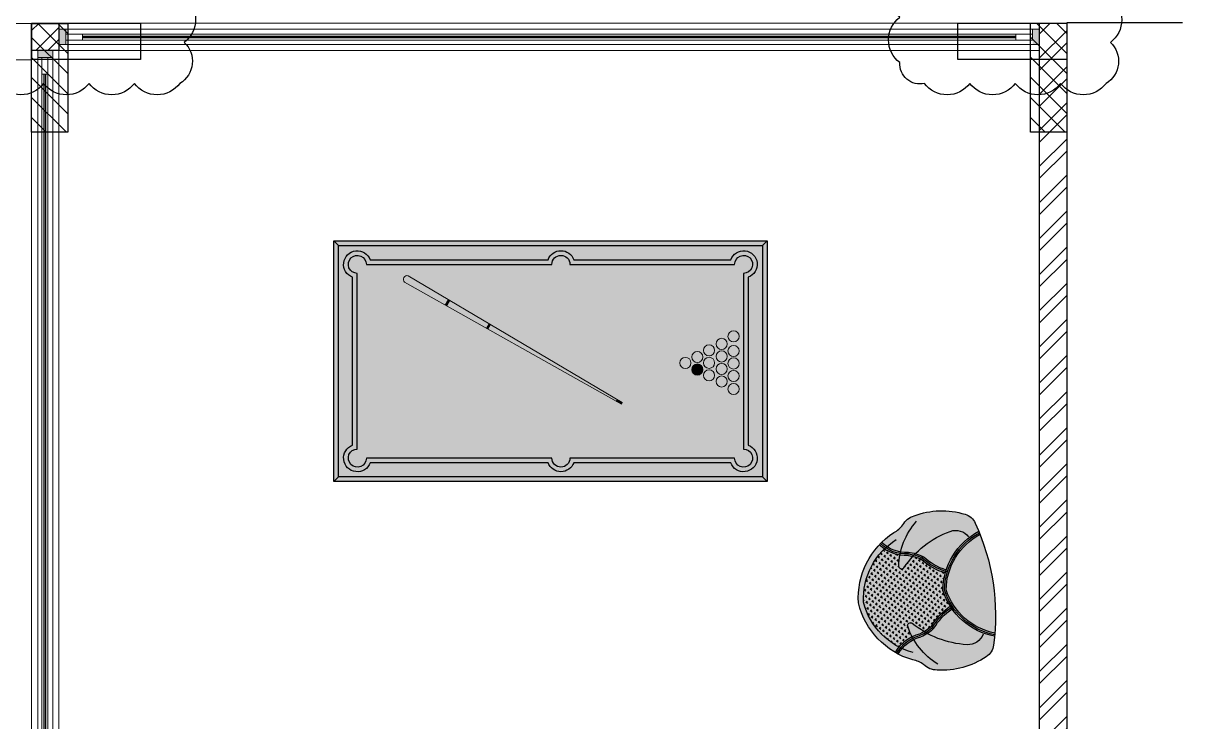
# Model space of a CAD drawing. Header units: inches. Extents: x 16106347 to 16308397, y -515360 to -420631.
# Drawn here: x 16181289 to 16187674, y -480226 to -476377 of the extents above; entities that cross this region are included whole.
import ezdxf

# ---------------------------------------------------------------- set-up
doc = ezdxf.new("R2010")
doc.units = ezdxf.units.IN
doc.header["$LTSCALE"] = 1000
doc.header["$MEASUREMENT"] = 0
doc.linetypes.add('DASHED2', pattern=[0.375, 0.25, -0.125])
doc.linetypes.add('HIDDEN', pattern=[0.375, 0.25, -0.125])
doc.layers.get('0').update_dxf_attribs({"color": 1})
for name, color, linetype in [('00', 252, 'Continuous'), ('DIEN HOA', 111, 'Continuous'), ('MOBIL', 7, 'Continuous'), ('S-COLUMN', 1, 'Continuous'), ('S-COLUMN HATCH', 8, 'Continuous')]:
    doc.layers.add(name, color=color, linetype=linetype)
for name, color, linetype, lineweight in [('CHHAJJA', 251, 'Continuous', 25), ('col', 1, 'Continuous', 35), ('dim', 251, 'Continuous', 9), ('estofado', 7, 'Continuous', 25), ('FURINTURE 25', 29, 'Continuous', 25), ('FURNITURE 25', 28, 'Continuous', 25), ('HA', 253, 'Continuous', 5), ('HACTH', 8, 'Continuous', 5), ('HIDDEN', 253, 'HIDDEN', 9), ('mesa', 7, 'Continuous', 9), ('P GLASS', 140, 'Continuous', 25), ('WALL', 7, 'Continuous', 30), ('window', 150, 'Continuous', 9)]:
    doc.layers.add(name, color=color, linetype=linetype, lineweight=lineweight)
pattern_1 = [(45, (20506.6113, 338131.157), (-3.97747564, 3.97747564), []), (45, (20509.263, 338131.157), (-3.97747564, 3.97747564), [])]

# ---------------------------------------------------------------- blocks, each defined once
blk = doc.blocks.new('gameroom2')
at = {"layer": 'HACTH', "lineweight": -3, "ltscale": 1.5}
for points in [[(341608.29, -10792.03), (341611.62, -10792.03), (341611.62, -10790.49), (341608.29, -10790.49), (341608.29, -10792.02)], [(341608.29, -11102.36), (341611.62, -11102.36), (341611.62, -11100.83), (341610.54, -11100.83), (341609.23, -11100.83), (341608.29, -11100.83)]]:
    blk.add_hatch(color=252, dxfattribs=at).paths.add_polyline_path(points)
at = {"layer": 'P GLASS', "color": 140, "ltscale": 19, "elevation": 0}
for points in [[(341609.72, -11097.16), (341609.72, -10795.7)], [(341610.05, -11097.16), (341610.05, -10795.7)]]:
    blk.add_lwpolyline(points, dxfattribs=at)
at = {"layer": 'window', "color": 18, "ltscale": 19}
for p, q in [((341608.29, -10792.03, 0), (341608.29, -10790.49, 0)), ((341611.62, -10792.03, 0), (341611.62, -10790.49, 0)), ((341608.29, -10792.03, 0), (341609.23, -10792.03, 0)), ((341610.54, -10792.03, 0), (341609.23, -10792.03, 0)), ((341609.23, -10792.03, 0), (341610.54, -10792.03, 0)), ((341610.54, -10792.03, 0), (341611.62, -10792.03, 0)), ((341609.23, -10795.7, 0), (341609.23, -11097.16, 0)), ((341608.29, -11100.83, 0), (341608.29, -11102.36, 0)), ((341610.54, -11100.83, 0), (341611.62, -11100.83, 0)), ((341611.62, -11100.83, 0), (341611.62, -11102.36, 0))]:
    blk.add_line(p, q, dxfattribs=at)
at = {"layer": 'window', "color": 7}
blk.add_line((341610.54, -10795.7, 0), (341610.54, -11097.16, 0), dxfattribs=at)
at = {"layer": 'window', "color": 18, "ltscale": 19, "elevation": 0}
for points in [[(341608.29, -11102.36), (341608.29, -10790.49), (341611.62, -10790.49), (341611.62, -11102.36)], [(341609.23, -10792.03), (341609.23, -10795.7), (341610.54, -10795.7), (341610.54, -10792.03)], [(341609.23, -11100.83), (341609.23, -11097.16), (341610.54, -11097.16), (341610.54, -11100.83)]]:
    blk.add_lwpolyline(points, close=True, dxfattribs=at)
blk = doc.blocks.new('gameroom')
at = {"layer": 'HACTH', "lineweight": -3, "ltscale": 1.5}
for points in [[(341614.49, -10789.16), (341614.49, -10785.83), (341612.96, -10785.83), (341612.96, -10789.16), (341614.48, -10789.16)], [(341828.95, -10789.16), (341828.95, -10785.83), (341827.42, -10785.83), (341827.42, -10786.9), (341827.42, -10788.22), (341827.42, -10789.16)]]:
    blk.add_hatch(color=252, dxfattribs=at).paths.add_polyline_path(points)
at = {"layer": 'P GLASS', "color": 140, "ltscale": 19, "elevation": 0}
for points in [[(341823.75, -10787.4), (341618.16, -10787.4)], [(341823.75, -10787.72), (341618.16, -10787.72)]]:
    blk.add_lwpolyline(points, dxfattribs=at)
at = {"layer": 'window', "color": 18, "ltscale": 19}
for p, q in [((341614.49, -10785.83, 0), (341612.96, -10785.83, 0)), ((341614.49, -10786.9, 0), (341614.49, -10785.83, 0)), ((341827.42, -10786.9, 0), (341827.42, -10785.83, 0)), ((341827.42, -10785.83, 0), (341828.95, -10785.83, 0)), ((341614.49, -10786.9, 0), (341614.49, -10788.22, 0)), ((341614.49, -10788.22, 0), (341614.49, -10786.9, 0)), ((341614.49, -10789.16, 0), (341614.49, -10788.22, 0)), ((341618.16, -10788.22, 0), (341823.75, -10788.22, 0)), ((341614.49, -10789.16, 0), (341612.96, -10789.16, 0)), ((341827.42, -10789.16, 0), (341828.95, -10789.16, 0))]:
    blk.add_line(p, q, dxfattribs=at)
at = {"layer": 'window', "color": 7}
blk.add_line((341618.16, -10786.9, 0), (341823.75, -10786.9, 0), dxfattribs=at)
at = {"layer": 'window', "color": 18, "ltscale": 19, "elevation": 0}
for points in [[(341828.95, -10789.16), (341612.96, -10789.16), (341612.96, -10785.83), (341828.95, -10785.83)], [(341614.49, -10788.22), (341618.16, -10788.22), (341618.16, -10786.9), (341614.49, -10786.9)], [(341827.42, -10788.22), (341823.75, -10788.22), (341823.75, -10786.9), (341827.42, -10786.9)]]:
    blk.add_lwpolyline(points, close=True, dxfattribs=at)
blk = doc.blocks.new('Poltrona Gôndola Lintz')
h = blk.add_hatch()
h.set_pattern_fill('CROSS', color=253, scale=0.026936, style=0)
h.set_pattern_definition([(45, (0.66976, -0.114869), (-0.01904644, 0.01904644), [0.01346787, -0.01346787]), (135, (0.679282, -0.114869), (-0.01904644, -0.01904644), [0.01346787, -0.01346787])])
h.paths.add_polyline_path([(-0.2966, 0.5587, 0.107614), (-0.349, 0.6484, -0.214068), (-0.0404, 0.8259, -0.214068), (0.2682, 0.6484, 0.107614), (0.2158, 0.5587, 0.039707), (0.1478, 0.5763, 0.734099), (0.1345, 0.546, -0.03821), (0.1968, 0.4798, -0.070127), (0.1697, 0.4309, 0.110214), (0.0637, 0.2961, 0.064813), (-0.0404, 0.3269, 0.064813), (-0.1444, 0.2961, 0.110214), (-0.2505, 0.4309, -0.070127), (-0.2775, 0.4798, -0.03821), (-0.2153, 0.546, 0.734099), (-0.2286, 0.5763, 0.039707)])
at = {"layer": 'estofado', "lineweight": 5, "ltscale": 0.1}
h = blk.add_hatch(color=7, dxfattribs=at)
h.dxf.hatch_style = 1
h.paths.add_polyline_path([(-0.5254, 0.4355, 0.167227), (-0.4882, 0.1213, 0.22894), (-0.4241, 0.0663, 0.142291), (0.3433, 0.0663, 0.22894), (0.4074, 0.1213, 0.167227), (0.4446, 0.4355, 0.201126), (0.3986, 0.5135, -0.116468), (0.3599, 0.576, 0.268858), (-0.0404, 0.8582, 0.268858), (-0.4406, 0.576, -0.116468), (-0.4794, 0.5135, 0.201126)])
at = {"ltscale": 0.1}
for centre, radius, start, end in [((0.0031, 0.3933), 0.4348, 95.7354, 156.46326), ((-0.0838, 0.3933), 0.4348, 23.53674, 84.2646), ((-0.5289, 0.4833), 0.2242, 5.42667, 52.15287), ((-0.5289, 0.4833), 0.2342, 5.57623, 52.15287), ((-0.5289, 0.4833), 0.2442, 5.71988, 52.15287), ((0.4481, 0.4833), 0.2442, 127.84713, 174.28012), ((0.4481, 0.4833), 0.2342, 127.84713, 174.42377), ((0.4481, 0.4833), 0.2242, 127.84713, 174.57333), ((-0.1516, 0.1398), 0.4432, 99.99533, 139.65025), ((0.1859, 0.1063), 0.5952, 132.37956, 168.18029), ((-0.0903, 0.5513), 0.2104, 192.42847, 217.28483), ((-0.0903, 0.5513), 0.2004, 192.59577, 216.94814), ((-0.2267, 0.5591), 0.0173, 311.08153, 96.21092), ((0.1459, 0.5591), 0.0173, 83.78908, 228.91847), ((-0.2667, 0.1063), 0.5952, 11.81971, 47.62044), ((0.0709, 0.1398), 0.4432, 40.34975, 80.00467), ((0.0096, 0.5513), 0.2004, 323.05186, 347.40423), ((0.0096, 0.5513), 0.2104, 322.71517, 347.57153), ((-0.0903, 0.5513), 0.2204, 192.26932, 217.60241), ((0.0096, 0.5513), 0.2204, 322.39759, 347.73068), ((-0.4993, 0.1259), 0.3736, 25.65254, 51.14875), ((-0.4993, 0.1259), 0.3836, 24.16637, 50.96812), ((-0.4993, 0.1259), 0.3936, 25.63253, 50.7902), ((0.4185, 0.1259), 0.3936, 129.2098, 154.36747), ((0.4185, 0.1259), 0.3836, 129.03188, 155.83363), ((0.4185, 0.1259), 0.3736, 128.85125, 154.34746), ((0.0258, -0.0881), 0.4203, 99.06181, 160.54522), ((0.0258, -0.0881), 0.4003, 99.51871, 160.24475), ((-0.1066, -0.0881), 0.4203, 19.45478, 80.93819), ((-0.1066, -0.0881), 0.4003, 19.75525, 80.48129), ((-0.2988, 0.2077), 0.1, 168.18029, 241.71402), ((-0.4993, 0.1259), 0.3936, 24.16637, 24.1766), ((0.2181, 0.2077), 0.1, 298.28598, 11.81971)]:
    blk.add_arc(centre, radius, start, end, dxfattribs=at)
for centre, start, end in [((0.0258, -0.0881), 99.28462, 160.40383), ((-0.1066, -0.0881), 19.59617, 80.71538)]:
    blk.add_arc(centre, 0.4103, start, end)
at = {"layer": 'estofado', "lineweight": 25, "ltscale": 0.1}
blk.add_lwpolyline([(-0.5254, 0.4355, 0.167227), (-0.4882, 0.1213, 0.22894), (-0.4241, 0.0663, 0.142291), (0.3433, 0.0663, 0.22894), (0.4074, 0.1213, 0.167227), (0.4446, 0.4355, 0.201126), (0.3986, 0.5135, -0.116468), (0.3599, 0.576, 0.268858), (-0.0404, 0.8582, 0.268858), (-0.4406, 0.576, -0.116468), (-0.4794, 0.5135, 0.201126)], format="xyb", close=True, dxfattribs=at)
blk = doc.blocks.new('TACO DE SINUCA')
at = {"layer": 'mesa', "lineweight": 13, "ltscale": 0.1}
for points in [[(-0.005, -0.0158, -0.732024), (-0.005, 0.0158), (0.1951, 0.0136), (0.1951, -0.0136)], [(0.1951, -0.0136), (0.2025, -0.0135), (0.2025, 0.0135), (0.1951, 0.0136)], [(0.2025, -0.0135), (0.3971, -0.0114), (0.3971, 0.0114), (0.2025, 0.0135)], [(0.3971, -0.0114), (0.4045, -0.0113), (0.4045, 0.0113), (0.3971, 0.0114)], [(0.4045, -0.0113), (1.0339, -0.0044), (1.0339, 0.0044), (0.4045, 0.0113)], [(1.0339, -0.0044), (1.0586, -0.0041), (1.0586, 0.0041), (1.0339, 0.0044)]]:
    blk.add_hatch(color=256, dxfattribs=at).paths.add_polyline_path(points)
for p, q in [((-0.005, 0.0158), (1.0586, 0.0041)), ((0.1951, 0.0136), (0.1951, -0.0136)), ((0.2025, 0.0135), (0.2025, -0.0135)), ((0.3971, 0.0114), (0.3971, -0.0114)), ((0.4045, 0.0113), (0.4045, -0.0113)), ((1.0339, 0.0044), (1.0339, -0.0044)), ((1.0586, 0.0041), (1.0586, -0.0041)), ((-0.005, -0.0158), (1.0586, -0.0041))]:
    blk.add_line(p, q, dxfattribs=at)
blk.add_arc((0, 0), 0.0166, 107.5899, 252.4101, dxfattribs=at)
blk = doc.blocks.new('FGFG')
at = {"layer": 'estofado', "ltscale": 0.1}
blk.add_hatch(color=42, dxfattribs=at).paths.add_polyline_path([(101214.54, -19828.07, 1), (101214.54, -19830.85, 1)])
at = {"layer": 'HA'}
blk.add_hatch(color=7, dxfattribs=at).paths.add_polyline_path([(101182.46, -19738.83), (101182.46, -19846.83), (101242.46, -19846.83), (101242.46, -19738.83)])
at = {"layer": 'FURNITURE 25', "ltscale": 0.1}
for p, q in [((101183.63, -19740), (101182.46, -19738.83)), ((101241.29, -19740), (101242.46, -19738.83)), ((101183.63, -19845.67), (101182.46, -19846.83)), ((101241.29, -19845.67), (101242.46, -19846.83))]:
    blk.add_line(p, q, dxfattribs=at)
for points in [[(101182.46, -19738.83), (101182.46, -19846.83), (101242.46, -19846.83), (101242.46, -19738.83)], [(101183.63, -19740), (101183.63, -19845.67), (101241.29, -19845.67), (101241.29, -19740)]]:
    blk.add_lwpolyline(points, close=True, dxfattribs=at)
for points in [[(101233.42, -19842.16, 1.570208), (101237.79, -19837.79), (101237.79, -19798.64, 0.700432), (101237.79, -19792.22), (101237.79, -19747.88, 1.570208), (101233.42, -19743.5), (101191.51, -19743.5, 1.570208), (101187.13, -19747.88), (101187.13, -19792.22, 0.700432), (101187.13, -19798.64), (101187.13, -19837.79, 1.570208), (101191.51, -19842.16)], [(101234.38, -19841, 2.414214), (101236.63, -19838.75), (101236.63, -19797.68, 1), (101236.63, -19793.18), (101236.63, -19746.92, 2.414214), (101234.38, -19744.67), (101190.55, -19744.67, 2.414214), (101188.3, -19746.92), (101188.3, -19793.18, 1), (101188.3, -19797.68), (101188.3, -19838.75, 2.414214), (101190.55, -19841), (101234.38, -19841)]]:
    blk.add_lwpolyline(points, format="xyb", close=True, dxfattribs=at)
at = {"layer": 'MOBIL', "lineweight": 13, "ltscale": 0.1}
for centre in [(101212.89, -19826.48), (101211.41, -19829.46), (101214.54, -19829.46), (101209.75, -19832.38), (101212.87, -19832.38), (101216, -19832.38), (101208.14, -19835.52), (101211.27, -19835.52), (101214.39, -19835.52), (101217.52, -19835.52), (101206.26, -19838.48), (101209.9, -19838.48), (101213.02, -19838.48), (101216.15, -19838.48), (101219.4, -19838.48)]:
    blk.add_circle(centre, 1.39, dxfattribs=at)
at = {"layer": 'mesa', "lineweight": 13, "xscale": 58.36575877529223, "yscale": 58.36575877529223, "zscale": 58.36575877529223, "rotation": 300.0000000000005}
blk.add_blockref('TACO DE SINUCA', (101192.08, -19757.12), dxfattribs=at)
blk = doc.blocks.new('COLUMN')
at = {"layer": 'HIDDEN', "color": 251, "elevation": 0}
blk.add_lwpolyline([(357382.57, -8358.67), (357246.57, -8358.67), (357246.57, -8366.71), (357382.57, -8366.71)], close=True, dxfattribs=at)
blk = doc.blocks.new('zw$8369')
at = {"layer": 'HA'}
h = blk.add_hatch(dxfattribs=at)
h.set_pattern_fill('ANSI32', color=251, scale=15, angle=360, style=0)
h.set_pattern_definition(pattern_1)
h.paths.add_polyline_path([(-691.63, 245.01), (-685.62, 245.01), (-685.62, 239.01), (-691.63, 239.01)])
h = blk.add_hatch(dxfattribs=at)
h.set_pattern_fill('ANSI32', color=251, scale=15, angle=360, style=0)
h.set_pattern_definition(pattern_1)
h.paths.add_polyline_path([(-463.62, 245.01), (-469.62, 245.01), (-469.62, -72.86), (-463.62, -72.86)])
at = {"layer": 'CHHAJJA', "color": 251, "linetype": 'DASHED2', "ltscale": 4, "elevation": 0}
blk.add_lwpolyline([(-463.56, -1025.75), (-438.07, -1025.75), (-438.13, 245.07), (-463.62, 245.07)], close=True, dxfattribs=at)
at = {"layer": 'dim', "color": 251, "elevation": 0}
for points in [[(-685.62, 245.01), (-469.62, 245.01), (-469.62, 239.01), (-685.62, 239.01)], [(-685.62, 239.01), (-691.63, 239.01), (-691.63, -72.86), (-685.62, -72.86)]]:
    blk.add_lwpolyline(points, close=True, dxfattribs=at)
at = {"layer": 'WALL', "color": 251, "elevation": 0}
for points in [[(-691.63, 245.01), (-685.62, 245.01), (-685.62, 239.01), (-691.63, 239.01)], [(-463.62, 245.01), (-463.62, -72.86), (-469.62, -72.86), (-469.62, 245.01)]]:
    blk.add_lwpolyline(points, close=True, dxfattribs=at)
at = {"layer": 'col', "color": 251, "rotation": 360}
blk.add_blockref('COLUMN', (-358074.19, 8603.64, 0), dxfattribs=at)
at = {"layer": 'dim', "color": 251, "rotation": 360}
for name in ['gameroom', 'gameroom2']:
    blk.add_blockref(name, (-342298.58, 11029.5, 0), dxfattribs=at)
at = {"layer": 'FURINTURE 25', "color": 251, "xscale": -0.8833333333332419, "yscale": 0.8833333333332419, "zscale": 0.8833333333332419, "rotation": 89.99999999999977}
blk.add_blockref('FGFG', (-18061.02, 89574.85, 0), dxfattribs=at)
at = {"layer": 'FURNITURE 25', "color": 251, "xscale": -35.43916543706555, "yscale": 35.43916543706556, "zscale": 35.43916543706558, "rotation": 98.48934398537938}
blk.add_blockref('Poltrona Gôndola Lintz', (-479.24, 120.3, 0), dxfattribs=at)

msp = doc.modelspace()

# ---------------------------------------------------------------- hatches: boundary and pattern name
at = {"layer": 'S-COLUMN HATCH'}
h = msp.add_hatch(dxfattribs=at)
h.set_pattern_fill('ANSI31', color=256, scale=625, angle=270, style=0)
h.set_pattern_definition([(315, (16145280.95, 260408.15), (55.242717, 55.242717), [])])
h.paths.add_polyline_path([(16181335.1, -476977.8), (16181335.1, -476377.8), (16181535.1, -476377.8), (16181535.1, -476977.8)])
h = msp.add_hatch(dxfattribs=at)
h.set_pattern_fill('ANSI31', color=256, scale=625, angle=270, style=0)
h.set_pattern_definition([(315, (16150781.07, 260409.08), (55.242717, 55.242717), [])])
h.paths.add_polyline_path([(16186835.3, -476976.9), (16186835.3, -476376.9), (16187035.3, -476376.9), (16187035.3, -476976.9)])

# ---------------------------------------------------------------- linework, layer by layer
at = {"layer": 'DIEN HOA', "color": 5, "linetype": 'Continuous', "lineweight": 30, "elevation": 0}
for points in [[(16181016, -476142, -0.5), (16181266, -476142, -0.5), (16181516, -476142, -0.5), (16181766, -476142, -0.5), (16182016, -476142, -0.5), (16182175.2, -476232.8, -0.5), (16182175.2, -476482.8, -0.5), (16182151.2, -476708.9, -0.5), (16181901.2, -476708.9, -0.5), (16181651.2, -476708.9, -0.5), (16181401.2, -476708.9, -0.5), (16181151.2, -476708.9, -0.5), (16181016, -476594.1, -0.5), (16181016, -476344.1, -0.5)], [(16186116.1, -476142, -0.5), (16186366.1, -476142, -0.5), (16186616.1, -476142, -0.5), (16186866.1, -476142, -0.5), (16187116.1, -476142, -0.5), (16187275.3, -476232.8, -0.5), (16187275.3, -476482.8, -0.5), (16187251.4, -476708.9, -0.5), (16187001.4, -476708.9, -0.5), (16186751.4, -476708.9, -0.5), (16186501.4, -476708.9, -0.5), (16186251.4, -476708.9, -0.5), (16186116.1, -476594.1, -0.5), (16186116.1, -476344.1, -0.5)]]:
    msp.add_lwpolyline(points, format="xyb", close=True, dxfattribs=at)
at = {"layer": 'S-COLUMN', "color": 5, "lineweight": 30, "ltscale": 5, "elevation": 0}
for points in [[(16181334.9, -476576.9), (16181334.9, -476376.9), (16181934.9, -476376.9), (16181934.9, -476576.9)], [(16186435, -476576.9), (16186435, -476376.9), (16187035, -476376.9), (16187035, -476576.9)]]:
    msp.add_lwpolyline(points, close=True, dxfattribs=at)
at = {"layer": 'S-COLUMN', "ltscale": 5, "elevation": 0}
for points in [[(16181535.1, -476977.8), (16181335.1, -476977.8), (16181335.1, -476377.8), (16181535.1, -476377.8)], [(16187035.3, -476976.9), (16186835.3, -476976.9), (16186835.3, -476376.9), (16187035.3, -476376.9)]]:
    msp.add_lwpolyline(points, close=True, dxfattribs=at)

# ---------------------------------------------------------------- block references
at = {"layer": '00', "color": 1, "linetype": 'Continuous', "xscale": 25, "yscale": 25, "zscale": 25}
msp.add_blockref('zw$8369', (16198625.9, -482502.1, 0), dxfattribs=at)

doc.saveas('drawing.dxf')
